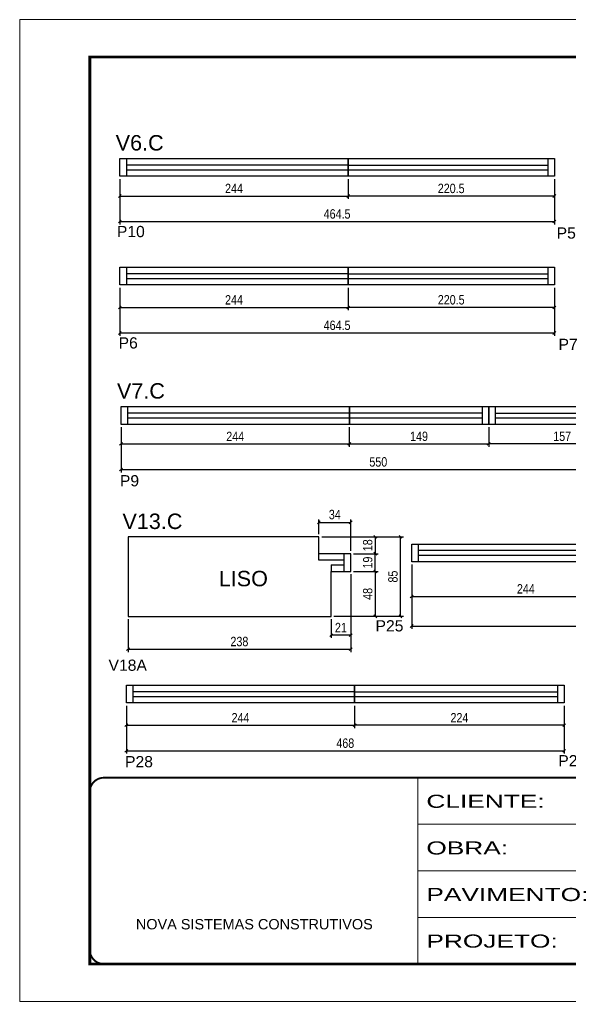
# Model space of a CAD drawing. Header units: millimetres. Extents: x 2437 to 8691, y -1523 to 4121.
# Drawn here: x 5621 to 6209, y 774 to 1824 of the extents above; entities that cross this region are included whole.
import ezdxf

# ---------------------------------------------------------------- set-up
doc = ezdxf.new("R2010")
doc.units = ezdxf.units.MM
doc.linetypes.add('CONTINUO', pattern=[0])
doc.linetypes.add('DASHED', pattern=[0.75, 0.5, -0.25])
for name, color, linetype in [('5', 5, 'Continuous'), ('COTA', 241, 'Continuous'), ('NOMENCLATURA', 7, 'Continuous'), ('Painéis', 200, 'Continuous'), ('SARR_2.2x7', 40, 'Continuous')]:
    doc.layers.add(name, color=color, linetype=linetype)
doc.layers.add('Folhas', color=255, linetype='Continuous', lineweight=9)
doc.layers.add('SARRAFO DE PRESSAO', color=251, linetype='DASHED', lineweight=9)
doc.styles.add('ARIAL', font='arial.ttf')
doc.styles.add('COTA TECNICA', font='techl___.ttf', dxfattribs={"height": 10})
doc.styles.add('COTA TECNICA-50', font='techl___.ttf', dxfattribs={"height": 10})
doc.styles.get("Standard").update_dxf_attribs({"font": 'arial.ttf'})
doc.styles.add('Tecnologia', font='')
doc.styles.get('Tecnologia').set_extended_font_data('Forgotten Futurist')
doc.dimstyles.new('COTA PAINEL-50', dxfattribs={"dimtxt": 10, "dimasz": 3, "dimexe": 3, "dimexo": 3, "dimgap": 3, "dimtad": 1, "dimdec": 1, "dimzin": 12, "dimdsep": 46, "dimtxsty": 'COTA TECNICA-50', "dimblk1": 'OBLIQUE', "dimblk2": 'OBLIQUE', "dimsah": 1, "dimcen": 0.9, "dimclrd": 4, "dimclre": 4, "dimclrt": 240, "dimadec": 1, "dimazin": 3, "dimtfac": 1, "dimtdec": 1, "dimtmove": 0, "dimatfit": 3, "dimfxl": 1, "dimtolj": 1, "dimtzin": 12, "dimarcsym": 0})
doc.dimstyles.new('PAINEL', dxfattribs={"dimtxt": 10, "dimasz": 3, "dimexe": 3, "dimexo": 3, "dimgap": 3, "dimtad": 1, "dimdec": 1, "dimzin": 12, "dimdsep": 46, "dimtxsty": 'COTA TECNICA', "dimblk1": 'OBLIQUE', "dimblk2": 'OBLIQUE', "dimsah": 1, "dimcen": 0.9, "dimclrd": 4, "dimclre": 4, "dimclrt": 240, "dimadec": 1, "dimazin": 3, "dimtfac": 1, "dimtdec": 1, "dimtmove": 0, "dimatfit": 3, "dimfxl": 1, "dimtolj": 1, "dimtzin": 12, "dimarcsym": 0})

# ---------------------------------------------------------------- blocks, each defined once
blk = doc.blocks.new('9999999999')
at = {"color": 30, "linetype": 'CONTINUO'}
for p, q in [((98564.6, 34230.2), (98564.6, 34429.4)), ((98564.6, 34379.6), (99584, 34379.6)), ((98564.6, 34329.8), (99488, 34329.8)), ((98564.6, 34280), (99488, 34280))]:
    blk.add_line(p, q, dxfattribs=at)
at = {"color": 30, "linetype": 'CONTINUO', "const_width": 2}
blk.add_lwpolyline([(99584, 34230.2), (99584, 34414.4, 0.414214), (99569, 34429.4), (98229, 34429.4, 0.414214), (98214, 34414.4), (98214, 34245.2, 0.414214), (98229, 34230.2), (99584, 34230.2)], format="xyb", dxfattribs=at)
at = {"layer": 'Folhas'}
blk.add_lwpolyline([(98139, 34190.2), (99624, 34190.2), (99624, 35240.2), (98139, 35240.2)], close=True, dxfattribs=at)
at = {"layer": 'Folhas', "color": 30, "const_width": 3}
blk.add_lwpolyline([(98214, 34230.2), (99584, 34230.2), (99584, 35200.2), (98214, 35200.2)], close=True, dxfattribs=at)
at = {"color": 7, "linetype": 'Continuous', "ltscale": 5, "style": 'ARIAL'}
blk.add_text('NOVA SISTEMAS CONSTRUTIVOS', height=11.059, dxfattribs=at).set_placement((98263.2, 34267.2))
at = {"layer": 'Folhas', "color": 7, "style": 'Tecnologia', "width": 1.5}
for s, p in [('CLIENTE:', (98573.7, 34397.2)), ('OBRA:', (98573.7, 34347.3)), ('PAVIMENTO:', (98573.7, 34297.5)), ('PROJETO:', (98573.7, 34247.7))]:
    blk.add_text(s, height=14, dxfattribs=at).set_placement(p)
blk = doc.blocks.new('_Oblique')
at = {"color": 0, "linetype": 'ByBlock', "lineweight": -2}
blk.add_line((-0.5, -0.5), (0.5, 0.5), dxfattribs=at)
blk = doc.blocks.new('*D274')
at = {"layer": 'COTA', "color": 4, "linetype": 'ByBlock', "lineweight": -2, "transparency": 16777216}
for p, q in [((5727.9, 1653.2), (5727.9, 1632)), ((5971.9, 1653.2), (5971.9, 1632)), ((5727.9, 1635), (5971.9, 1635))]:
    blk.add_line(p, q, dxfattribs=at)
at = {"layer": 'Defpoints', "color": 0, "linetype": 'ByBlock', "transparency": 16777216}
for p in [(5727.9, 1656.2), (5971.9, 1656.2), (5971.9, 1635)]:
    blk.add_point(p, dxfattribs=at)
at = {"layer": 'COTA', "color": 4, "linetype": 'ByBlock', "lineweight": -2, "transparency": 16777216, "xscale": 3, "yscale": 3, "zscale": 3, "rotation": 180}
blk.add_blockref('_Oblique', (5727.9, 1635), dxfattribs=at)
at = {"layer": 'COTA', "color": 4, "linetype": 'ByBlock', "lineweight": -2, "transparency": 16777216, "xscale": 3, "yscale": 3, "zscale": 3}
blk.add_blockref('_Oblique', (5971.9, 1635), dxfattribs=at)
at = {"layer": 'COTA', "color": 240, "linetype": 'ByBlock', "transparency": 16777216, "insert": (5849.9, 1643.1), "char_height": 10, "attachment_point": 5, "style": 'COTA TECNICA-50'}
blk.add_mtext('\\A1;244', dxfattribs=at)
blk = doc.blocks.new('*D275')
at = {"layer": 'COTA', "color": 4, "linetype": 'ByBlock', "lineweight": -2, "transparency": 16777216}
for p, q in [((5971.9, 1653.2), (5971.9, 1632)), ((6192.4, 1653.2), (6192.4, 1632)), ((6192.4, 1635), (5971.9, 1635))]:
    blk.add_line(p, q, dxfattribs=at)
at = {"layer": 'Defpoints', "color": 0, "linetype": 'ByBlock', "transparency": 16777216}
for p in [(5971.9, 1656.2), (6192.4, 1656.2), (5971.9, 1635)]:
    blk.add_point(p, dxfattribs=at)
at = {"layer": 'COTA', "color": 4, "linetype": 'ByBlock', "lineweight": -2, "transparency": 16777216, "xscale": 3, "yscale": 3, "zscale": 3, "rotation": 180}
blk.add_blockref('_Oblique', (5971.9, 1635), dxfattribs=at)
at = {"layer": 'COTA', "color": 4, "linetype": 'ByBlock', "lineweight": -2, "transparency": 16777216, "xscale": 3, "yscale": 3, "zscale": 3}
blk.add_blockref('_Oblique', (6192.4, 1635), dxfattribs=at)
at = {"layer": 'COTA', "color": 240, "linetype": 'ByBlock', "transparency": 16777216, "insert": (6082.1, 1643.1), "char_height": 10, "attachment_point": 5, "style": 'COTA TECNICA-50'}
blk.add_mtext('\\A1;220.5', dxfattribs=at)
blk = doc.blocks.new('*D285')
at = {"layer": 'COTA', "color": 4, "lineweight": -2, "transparency": 16777216}
for p, q in [((5727.9, 1653.2), (5727.9, 1604.7)), ((6192.4, 1653.2), (6192.4, 1604.7)), ((5727.9, 1607.7), (6192.4, 1607.7))]:
    blk.add_line(p, q, dxfattribs=at)
at = {"layer": 'Defpoints', "color": 0, "transparency": 16777216}
for p in [(5727.9, 1656.2), (6192.4, 1656.2), (6192.4, 1607.7)]:
    blk.add_point(p, dxfattribs=at)
at = {"layer": 'COTA', "color": 4, "lineweight": -2, "transparency": 16777216, "xscale": 3, "yscale": 3, "zscale": 3, "rotation": 180}
blk.add_blockref('_Oblique', (5727.9, 1607.7), dxfattribs=at)
at = {"layer": 'COTA', "color": 4, "lineweight": -2, "transparency": 16777216, "xscale": 3, "yscale": 3, "zscale": 3}
blk.add_blockref('_Oblique', (6192.4, 1607.7), dxfattribs=at)
at = {"layer": 'COTA', "color": 240, "transparency": 16777216, "insert": (5960.1, 1615.8), "char_height": 10, "attachment_point": 5, "style": 'COTA TECNICA'}
blk.add_mtext('\\A1;464.5', dxfattribs=at)
blk = doc.blocks.new('*D260')
at = {"layer": 'COTA', "color": 4, "linetype": 'ByBlock', "lineweight": -2, "transparency": 16777216}
for p, q in [((5727.9, 1536.9), (5727.9, 1512.9)), ((5971.9, 1536.9), (5971.9, 1512.9)), ((5727.9, 1515.9), (5971.9, 1515.9))]:
    blk.add_line(p, q, dxfattribs=at)
at = {"layer": 'Defpoints', "color": 0, "linetype": 'ByBlock', "transparency": 16777216}
for p in [(5727.9, 1539.9), (5971.9, 1539.9), (5971.9, 1515.9)]:
    blk.add_point(p, dxfattribs=at)
at = {"layer": 'COTA', "color": 4, "linetype": 'ByBlock', "lineweight": -2, "transparency": 16777216, "xscale": 3, "yscale": 3, "zscale": 3, "rotation": 180}
blk.add_blockref('_Oblique', (5727.9, 1515.9), dxfattribs=at)
at = {"layer": 'COTA', "color": 4, "linetype": 'ByBlock', "lineweight": -2, "transparency": 16777216, "xscale": 3, "yscale": 3, "zscale": 3}
blk.add_blockref('_Oblique', (5971.9, 1515.9), dxfattribs=at)
at = {"layer": 'COTA', "color": 240, "linetype": 'ByBlock', "transparency": 16777216, "insert": (5849.9, 1524), "char_height": 10, "attachment_point": 5, "style": 'COTA TECNICA-50'}
blk.add_mtext('\\A1;244', dxfattribs=at)
blk = doc.blocks.new('*D261')
at = {"layer": 'COTA', "color": 4, "linetype": 'ByBlock', "lineweight": -2, "transparency": 16777216}
for p, q in [((5971.9, 1536.9), (5971.9, 1512.9)), ((6192.4, 1536.9), (6192.4, 1512.9)), ((6192.4, 1515.9), (5971.9, 1515.9))]:
    blk.add_line(p, q, dxfattribs=at)
at = {"layer": 'Defpoints', "color": 0, "linetype": 'ByBlock', "transparency": 16777216}
for p in [(5971.9, 1539.9), (6192.4, 1539.9), (5971.9, 1515.9)]:
    blk.add_point(p, dxfattribs=at)
at = {"layer": 'COTA', "color": 4, "linetype": 'ByBlock', "lineweight": -2, "transparency": 16777216, "xscale": 3, "yscale": 3, "zscale": 3, "rotation": 180}
blk.add_blockref('_Oblique', (5971.9, 1515.9), dxfattribs=at)
at = {"layer": 'COTA', "color": 4, "linetype": 'ByBlock', "lineweight": -2, "transparency": 16777216, "xscale": 3, "yscale": 3, "zscale": 3}
blk.add_blockref('_Oblique', (6192.4, 1515.9), dxfattribs=at)
at = {"layer": 'COTA', "color": 240, "linetype": 'ByBlock', "transparency": 16777216, "insert": (6082.1, 1524), "char_height": 10, "attachment_point": 5, "style": 'COTA TECNICA-50'}
blk.add_mtext('\\A1;220.5', dxfattribs=at)
blk = doc.blocks.new('*D287')
at = {"layer": 'COTA', "color": 4, "lineweight": -2, "transparency": 16777216}
for p, q in [((5727.9, 1536.9), (5727.9, 1485.6)), ((6192.4, 1536.9), (6192.4, 1485.6)), ((5727.9, 1488.6), (6192.4, 1488.6))]:
    blk.add_line(p, q, dxfattribs=at)
at = {"layer": 'Defpoints', "color": 0, "transparency": 16777216}
for p in [(5727.9, 1539.9), (6192.4, 1539.9), (6192.4, 1488.6)]:
    blk.add_point(p, dxfattribs=at)
at = {"layer": 'COTA', "color": 4, "lineweight": -2, "transparency": 16777216, "xscale": 3, "yscale": 3, "zscale": 3, "rotation": 180}
blk.add_blockref('_Oblique', (5727.9, 1488.6), dxfattribs=at)
at = {"layer": 'COTA', "color": 4, "lineweight": -2, "transparency": 16777216, "xscale": 3, "yscale": 3, "zscale": 3}
blk.add_blockref('_Oblique', (6192.4, 1488.6), dxfattribs=at)
at = {"layer": 'COTA', "color": 240, "transparency": 16777216, "insert": (5960.1, 1496.7), "char_height": 10, "attachment_point": 5, "style": 'COTA TECNICA'}
blk.add_mtext('\\A1;464.5', dxfattribs=at)
blk = doc.blocks.new('*D244')
at = {"layer": 'COTA', "color": 4, "linetype": 'ByBlock', "lineweight": -2, "transparency": 16777216}
for p, q in [((6039.9, 1240.9), (6039.9, 1203.8)), ((6283.9, 1240.9), (6283.9, 1203.8)), ((6039.9, 1206.8), (6283.9, 1206.8))]:
    blk.add_line(p, q, dxfattribs=at)
at = {"layer": 'Defpoints', "color": 0, "linetype": 'ByBlock', "transparency": 16777216}
for p in [(6039.9, 1243.9), (6283.9, 1243.9), (6283.9, 1206.8)]:
    blk.add_point(p, dxfattribs=at)
at = {"layer": 'COTA', "color": 4, "linetype": 'ByBlock', "lineweight": -2, "transparency": 16777216, "xscale": 3, "yscale": 3, "zscale": 3, "rotation": 180}
blk.add_blockref('_Oblique', (6039.9, 1206.8), dxfattribs=at)
at = {"layer": 'COTA', "color": 4, "linetype": 'ByBlock', "lineweight": -2, "transparency": 16777216, "xscale": 3, "yscale": 3, "zscale": 3}
blk.add_blockref('_Oblique', (6283.9, 1206.8), dxfattribs=at)
at = {"layer": 'COTA', "color": 240, "linetype": 'ByBlock', "transparency": 16777216, "insert": (6161.9, 1214.9), "char_height": 10, "attachment_point": 5, "style": 'COTA TECNICA-50'}
blk.add_mtext('\\A1;244', dxfattribs=at)
blk = doc.blocks.new('*D278')
at = {"layer": 'COTA', "color": 4, "lineweight": -2, "transparency": 16777216}
for p, q in [((6039.9, 1240.9), (6039.9, 1172.1)), ((6430.4, 1240.9), (6430.4, 1172.1)), ((6039.9, 1175.1), (6430.4, 1175.1))]:
    blk.add_line(p, q, dxfattribs=at)
at = {"layer": 'Defpoints', "color": 0, "transparency": 16777216}
for p in [(6039.9, 1243.9), (6430.4, 1243.9), (6430.4, 1175.1)]:
    blk.add_point(p, dxfattribs=at)
at = {"layer": 'COTA', "color": 4, "lineweight": -2, "transparency": 16777216, "xscale": 3, "yscale": 3, "zscale": 3, "rotation": 180}
blk.add_blockref('_Oblique', (6039.9, 1175.1), dxfattribs=at)
at = {"layer": 'COTA', "color": 4, "lineweight": -2, "transparency": 16777216, "xscale": 3, "yscale": 3, "zscale": 3}
blk.add_blockref('_Oblique', (6430.4, 1175.1), dxfattribs=at)
at = {"layer": 'COTA', "color": 240, "transparency": 16777216, "insert": (6235.2, 1183.4), "char_height": 10, "attachment_point": 5, "style": 'COTA TECNICA'}
blk.add_mtext('\\A1;390.5', dxfattribs=at)
blk = doc.blocks.new('*D249')
at = {"layer": 'COTA', "color": 4, "linetype": 'ByBlock', "lineweight": -2, "transparency": 16777216}
for p, q in [((5734.9, 1089.9), (5734.9, 1066)), ((5978.9, 1089.9), (5978.9, 1066)), ((5734.9, 1069), (5978.9, 1069))]:
    blk.add_line(p, q, dxfattribs=at)
at = {"layer": 'Defpoints', "color": 0, "linetype": 'ByBlock', "transparency": 16777216}
for p in [(5734.9, 1092.9), (5978.9, 1092.9), (5978.9, 1069)]:
    blk.add_point(p, dxfattribs=at)
at = {"layer": 'COTA', "color": 4, "linetype": 'ByBlock', "lineweight": -2, "transparency": 16777216, "xscale": 3, "yscale": 3, "zscale": 3, "rotation": 180}
blk.add_blockref('_Oblique', (5734.9, 1069), dxfattribs=at)
at = {"layer": 'COTA', "color": 4, "linetype": 'ByBlock', "lineweight": -2, "transparency": 16777216, "xscale": 3, "yscale": 3, "zscale": 3}
blk.add_blockref('_Oblique', (5978.9, 1069), dxfattribs=at)
at = {"layer": 'COTA', "color": 240, "linetype": 'ByBlock', "transparency": 16777216, "insert": (5856.9, 1077.1), "char_height": 10, "attachment_point": 5, "style": 'COTA TECNICA-50'}
blk.add_mtext('\\A1;244', dxfattribs=at)
blk = doc.blocks.new('*D250')
at = {"layer": 'COTA', "color": 4, "linetype": 'ByBlock', "lineweight": -2, "transparency": 16777216}
for p, q in [((5978.9, 1089.9), (5978.9, 1066)), ((6202.9, 1089.9), (6202.9, 1066)), ((6202.9, 1069), (5978.9, 1069))]:
    blk.add_line(p, q, dxfattribs=at)
at = {"layer": 'Defpoints', "color": 0, "linetype": 'ByBlock', "transparency": 16777216}
for p in [(5978.9, 1092.9), (6202.9, 1092.9), (5978.9, 1069)]:
    blk.add_point(p, dxfattribs=at)
at = {"layer": 'COTA', "color": 4, "linetype": 'ByBlock', "lineweight": -2, "transparency": 16777216, "xscale": 3, "yscale": 3, "zscale": 3, "rotation": 180}
blk.add_blockref('_Oblique', (5978.9, 1069), dxfattribs=at)
at = {"layer": 'COTA', "color": 4, "linetype": 'ByBlock', "lineweight": -2, "transparency": 16777216, "xscale": 3, "yscale": 3, "zscale": 3}
blk.add_blockref('_Oblique', (6202.9, 1069), dxfattribs=at)
at = {"layer": 'COTA', "color": 240, "linetype": 'ByBlock', "transparency": 16777216, "insert": (6090.9, 1077.1), "char_height": 10, "attachment_point": 5, "style": 'COTA TECNICA-50'}
blk.add_mtext('\\A1;224', dxfattribs=at)
blk = doc.blocks.new('*D280')
at = {"layer": 'COTA', "color": 4, "lineweight": -2, "transparency": 16777216}
for p, q in [((5734.9, 1089.9), (5734.9, 1038.7)), ((6202.9, 1089.9), (6202.9, 1038.7)), ((5734.9, 1041.7), (6202.9, 1041.7))]:
    blk.add_line(p, q, dxfattribs=at)
at = {"layer": 'Defpoints', "color": 0, "transparency": 16777216}
for p in [(5734.9, 1092.9), (6202.9, 1092.9), (6202.9, 1041.7)]:
    blk.add_point(p, dxfattribs=at)
at = {"layer": 'COTA', "color": 4, "lineweight": -2, "transparency": 16777216, "xscale": 3, "yscale": 3, "zscale": 3, "rotation": 180}
blk.add_blockref('_Oblique', (5734.9, 1041.7), dxfattribs=at)
at = {"layer": 'COTA', "color": 4, "lineweight": -2, "transparency": 16777216, "xscale": 3, "yscale": 3, "zscale": 3}
blk.add_blockref('_Oblique', (6202.9, 1041.7), dxfattribs=at)
at = {"layer": 'COTA', "color": 240, "transparency": 16777216, "insert": (5968.9, 1049.8), "char_height": 10, "attachment_point": 5, "style": 'COTA TECNICA'}
blk.add_mtext('\\A1;468', dxfattribs=at)
blk = doc.blocks.new('*D255')
at = {"layer": 'COTA', "color": 4, "linetype": 'ByBlock', "lineweight": -2, "transparency": 16777216}
for p, q in [((5729.2, 1387.8), (5729.2, 1366.9)), ((5973.2, 1387.8), (5973.2, 1366.9)), ((5729.2, 1369.9), (5973.2, 1369.9))]:
    blk.add_line(p, q, dxfattribs=at)
at = {"layer": 'Defpoints', "color": 0, "linetype": 'ByBlock', "transparency": 16777216}
for p in [(5729.2, 1390.8), (5973.2, 1390.8), (5973.2, 1369.9)]:
    blk.add_point(p, dxfattribs=at)
at = {"layer": 'COTA', "color": 4, "linetype": 'ByBlock', "lineweight": -2, "transparency": 16777216, "xscale": 3, "yscale": 3, "zscale": 3, "rotation": 180}
blk.add_blockref('_Oblique', (5729.2, 1369.9), dxfattribs=at)
at = {"layer": 'COTA', "color": 4, "linetype": 'ByBlock', "lineweight": -2, "transparency": 16777216, "xscale": 3, "yscale": 3, "zscale": 3}
blk.add_blockref('_Oblique', (5973.2, 1369.9), dxfattribs=at)
at = {"layer": 'COTA', "color": 240, "linetype": 'ByBlock', "transparency": 16777216, "insert": (5851.2, 1377.9), "char_height": 10, "attachment_point": 5, "style": 'COTA TECNICA-50'}
blk.add_mtext('\\A1;244', dxfattribs=at)
blk = doc.blocks.new('*D256')
at = {"layer": 'COTA', "color": 4, "linetype": 'ByBlock', "lineweight": -2, "transparency": 16777216}
for p, q in [((5973.2, 1387.8), (5973.2, 1366.9)), ((6122.2, 1387.8), (6122.2, 1366.9)), ((5973.2, 1369.9), (6122.2, 1369.9))]:
    blk.add_line(p, q, dxfattribs=at)
at = {"layer": 'Defpoints', "color": 0, "linetype": 'ByBlock', "transparency": 16777216}
for p in [(5973.2, 1390.8), (6122.2, 1390.8), (6122.2, 1369.9)]:
    blk.add_point(p, dxfattribs=at)
at = {"layer": 'COTA', "color": 4, "linetype": 'ByBlock', "lineweight": -2, "transparency": 16777216, "xscale": 3, "yscale": 3, "zscale": 3, "rotation": 180}
blk.add_blockref('_Oblique', (5973.2, 1369.9), dxfattribs=at)
at = {"layer": 'COTA', "color": 4, "linetype": 'ByBlock', "lineweight": -2, "transparency": 16777216, "xscale": 3, "yscale": 3, "zscale": 3}
blk.add_blockref('_Oblique', (6122.2, 1369.9), dxfattribs=at)
at = {"layer": 'COTA', "color": 240, "linetype": 'ByBlock', "transparency": 16777216, "insert": (6047.7, 1378), "char_height": 10, "attachment_point": 5, "style": 'COTA TECNICA-50'}
blk.add_mtext('\\A1;149', dxfattribs=at)
blk = doc.blocks.new('*D257')
at = {"layer": 'COTA', "color": 4, "linetype": 'ByBlock', "lineweight": -2, "transparency": 16777216}
for p, q in [((6122.2, 1387.8), (6122.2, 1366.9)), ((6279.2, 1387.8), (6279.2, 1366.9)), ((6279.2, 1369.9), (6122.2, 1369.9))]:
    blk.add_line(p, q, dxfattribs=at)
at = {"layer": 'Defpoints', "color": 0, "linetype": 'ByBlock', "transparency": 16777216}
for p in [(6122.2, 1390.8), (6279.2, 1390.8), (6122.2, 1369.9)]:
    blk.add_point(p, dxfattribs=at)
at = {"layer": 'COTA', "color": 4, "linetype": 'ByBlock', "lineweight": -2, "transparency": 16777216, "xscale": 3, "yscale": 3, "zscale": 3, "rotation": 180}
blk.add_blockref('_Oblique', (6122.2, 1369.9), dxfattribs=at)
at = {"layer": 'COTA', "color": 4, "linetype": 'ByBlock', "lineweight": -2, "transparency": 16777216, "xscale": 3, "yscale": 3, "zscale": 3}
blk.add_blockref('_Oblique', (6279.2, 1369.9), dxfattribs=at)
at = {"layer": 'COTA', "color": 240, "linetype": 'ByBlock', "transparency": 16777216, "insert": (6200.7, 1378), "char_height": 10, "attachment_point": 5, "style": 'COTA TECNICA-50'}
blk.add_mtext('\\A1;157', dxfattribs=at)
blk = doc.blocks.new('*D284')
at = {"layer": 'COTA', "color": 4, "lineweight": -2, "transparency": 16777216}
for p, q in [((5729.2, 1387.8), (5729.2, 1339.5)), ((6279.2, 1387.8), (6279.2, 1339.5)), ((5729.2, 1342.5), (6279.2, 1342.5))]:
    blk.add_line(p, q, dxfattribs=at)
at = {"layer": 'Defpoints', "color": 0, "transparency": 16777216}
for p in [(5729.2, 1390.8), (6279.2, 1390.8), (6279.2, 1342.5)]:
    blk.add_point(p, dxfattribs=at)
at = {"layer": 'COTA', "color": 4, "lineweight": -2, "transparency": 16777216, "xscale": 3, "yscale": 3, "zscale": 3, "rotation": 180}
blk.add_blockref('_Oblique', (5729.2, 1342.5), dxfattribs=at)
at = {"layer": 'COTA', "color": 4, "lineweight": -2, "transparency": 16777216, "xscale": 3, "yscale": 3, "zscale": 3}
blk.add_blockref('_Oblique', (6279.2, 1342.5), dxfattribs=at)
at = {"layer": 'COTA', "color": 240, "transparency": 16777216, "insert": (6004.2, 1350.6), "char_height": 10, "attachment_point": 5, "style": 'COTA TECNICA'}
blk.add_mtext('\\A1;550', dxfattribs=at)
blk = doc.blocks.new('*D269')
at = {"layer": 'COTA', "color": 4, "lineweight": -2, "transparency": 16777216}
for p, q in [((5974.7, 1200.5), (5974.7, 1147.3)), ((5736.7, 1182.5), (5736.7, 1147.3)), ((5736.7, 1150.3), (5974.7, 1150.3))]:
    blk.add_line(p, q, dxfattribs=at)
at = {"layer": 'Defpoints', "color": 0, "transparency": 16777216}
for p in [(5974.7, 1203.5), (5736.7, 1185.5), (5974.7, 1150.3)]:
    blk.add_point(p, dxfattribs=at)
at = {"layer": 'COTA', "color": 4, "lineweight": -2, "transparency": 16777216, "xscale": 3, "yscale": 3, "zscale": 3, "rotation": 180}
blk.add_blockref('_Oblique', (5736.7, 1150.3), dxfattribs=at)
at = {"layer": 'COTA', "color": 4, "lineweight": -2, "transparency": 16777216, "xscale": 3, "yscale": 3, "zscale": 3}
blk.add_blockref('_Oblique', (5974.7, 1150.3), dxfattribs=at)
at = {"layer": 'COTA', "color": 240, "transparency": 16777216, "insert": (5855.7, 1158.5), "char_height": 10, "attachment_point": 5, "style": 'COTA TECNICA-50'}
blk.add_mtext('\\A1;238', dxfattribs=at)
blk = doc.blocks.new('*D270')
at = {"layer": 'COTA', "color": 4, "lineweight": -2, "transparency": 16777216}
for p, q in [((5943.7, 1270.5), (6004, 1270.5)), ((6001, 1270.5), (6001, 1252.5)), ((5977.7, 1252.5), (6004, 1252.5))]:
    blk.add_line(p, q, dxfattribs=at)
at = {"layer": 'Defpoints', "color": 0, "transparency": 16777216}
for p in [(5940.7, 1270.5), (5974.7, 1252.5), (6001, 1252.5)]:
    blk.add_point(p, dxfattribs=at)
at = {"layer": 'COTA', "color": 4, "lineweight": -2, "transparency": 16777216, "xscale": 3, "yscale": 3, "zscale": 3}
for p, rotation in [((6001, 1270.5), 90), ((6001, 1252.5), 270)]:
    blk.add_blockref('_Oblique', p, dxfattribs=dict(at, rotation=rotation))
at = {"layer": 'COTA', "color": 240, "transparency": 16777216, "insert": (5992.9, 1261.5), "char_height": 10, "attachment_point": 5, "rotation": 90, "style": 'COTA TECNICA-50'}
blk.add_mtext('\\A1;18', dxfattribs=at)
blk = doc.blocks.new('*D271')
at = {"layer": 'COTA', "color": 4, "lineweight": -2, "transparency": 16777216}
for p, q in [((5977.7, 1233.5), (6004, 1233.5)), ((6001, 1233.5), (6001, 1185.5)), ((5956.7, 1185.5), (6004, 1185.5))]:
    blk.add_line(p, q, dxfattribs=at)
at = {"layer": 'Defpoints', "color": 0, "transparency": 16777216}
for p in [(5974.7, 1233.5), (5953.7, 1185.5), (6001, 1185.5)]:
    blk.add_point(p, dxfattribs=at)
at = {"layer": 'COTA', "color": 4, "lineweight": -2, "transparency": 16777216, "xscale": 3, "yscale": 3, "zscale": 3}
for p, rotation in [((6001, 1233.5), 90), ((6001, 1185.5), 270)]:
    blk.add_blockref('_Oblique', p, dxfattribs=dict(at, rotation=rotation))
at = {"layer": 'COTA', "color": 240, "transparency": 16777216, "insert": (5992.9, 1209.5), "char_height": 10, "attachment_point": 5, "rotation": 90, "style": 'COTA TECNICA-50'}
blk.add_mtext('\\A1;48', dxfattribs=at)
blk = doc.blocks.new('*D272')
at = {"layer": 'COTA', "color": 4, "lineweight": -2, "transparency": 16777216}
for p, q in [((5943.7, 1270.5), (6031, 1270.5)), ((6028, 1185.5), (6028, 1270.5)), ((5956.7, 1185.5), (6031, 1185.5))]:
    blk.add_line(p, q, dxfattribs=at)
at = {"layer": 'Defpoints', "color": 0, "transparency": 16777216}
for p in [(5940.7, 1270.5), (6028, 1270.5), (5953.7, 1185.5)]:
    blk.add_point(p, dxfattribs=at)
at = {"layer": 'COTA', "color": 4, "lineweight": -2, "transparency": 16777216, "xscale": 3, "yscale": 3, "zscale": 3}
for p, rotation in [((6028, 1270.5), 90), ((6028, 1185.5), 270)]:
    blk.add_blockref('_Oblique', p, dxfattribs=dict(at, rotation=rotation))
at = {"layer": 'COTA', "color": 240, "transparency": 16777216, "insert": (6019.9, 1228), "char_height": 10, "attachment_point": 5, "rotation": 90, "style": 'COTA TECNICA-50'}
blk.add_mtext('\\A1;85', dxfattribs=at)
blk = doc.blocks.new('*D273')
at = {"layer": 'COTA', "color": 4, "lineweight": -2, "transparency": 16777216}
for p, q in [((5974.7, 1230.5), (5974.7, 1162.4)), ((5953.7, 1182.5), (5953.7, 1162.4)), ((5974.7, 1165.4), (5953.7, 1165.4))]:
    blk.add_line(p, q, dxfattribs=at)
at = {"layer": 'Defpoints', "color": 0, "transparency": 16777216}
for p in [(5974.7, 1233.5), (5953.7, 1185.5), (5953.7, 1165.4)]:
    blk.add_point(p, dxfattribs=at)
at = {"layer": 'COTA', "color": 4, "lineweight": -2, "transparency": 16777216, "xscale": 3, "yscale": 3, "zscale": 3, "rotation": 180}
blk.add_blockref('_Oblique', (5953.7, 1165.4), dxfattribs=at)
at = {"layer": 'COTA', "color": 4, "lineweight": -2, "transparency": 16777216, "xscale": 3, "yscale": 3, "zscale": 3}
blk.add_blockref('_Oblique', (5974.7, 1165.4), dxfattribs=at)
at = {"layer": 'COTA', "color": 240, "transparency": 16777216, "insert": (5964.2, 1173.5), "char_height": 10, "attachment_point": 5, "style": 'COTA TECNICA-50'}
blk.add_mtext('\\A1;21', dxfattribs=at)
blk = doc.blocks.new('*D291')
at = {"layer": 'COTA', "color": 4, "lineweight": -2, "transparency": 16777216}
for p, q in [((5977.7, 1252.5), (6004, 1252.5)), ((6001, 1233.5), (6001, 1252.5)), ((5977.7, 1233.5), (6004, 1233.5))]:
    blk.add_line(p, q, dxfattribs=at)
at = {"layer": 'Defpoints', "color": 0, "transparency": 16777216}
for p in [(5974.7, 1252.5), (6001, 1252.5), (5974.7, 1233.5)]:
    blk.add_point(p, dxfattribs=at)
at = {"layer": 'COTA', "color": 4, "lineweight": -2, "transparency": 16777216, "xscale": 3, "yscale": 3, "zscale": 3}
for p, rotation in [((6001, 1252.5), 90), ((6001, 1233.5), 270)]:
    blk.add_blockref('_Oblique', p, dxfattribs=dict(at, rotation=rotation))
at = {"layer": 'COTA', "color": 240, "transparency": 16777216, "insert": (5992.9, 1243), "char_height": 10, "attachment_point": 5, "rotation": 90, "style": 'COTA TECNICA-50'}
blk.add_mtext('\\A1;19', dxfattribs=at)
blk = doc.blocks.new('*D292')
at = {"layer": 'COTA', "color": 4, "lineweight": -2, "transparency": 16777216}
for p, q in [((5940.7, 1273.5), (5940.7, 1289)), ((5940.7, 1286), (5974.7, 1286)), ((5974.7, 1255.5), (5974.7, 1289))]:
    blk.add_line(p, q, dxfattribs=at)
at = {"layer": 'Defpoints', "color": 0, "transparency": 16777216}
for p in [(5974.7, 1286), (5940.7, 1270.5), (5974.7, 1252.5)]:
    blk.add_point(p, dxfattribs=at)
at = {"layer": 'COTA', "color": 4, "lineweight": -2, "transparency": 16777216, "xscale": 3, "yscale": 3, "zscale": 3, "rotation": 180}
blk.add_blockref('_Oblique', (5940.7, 1286), dxfattribs=at)
at = {"layer": 'COTA', "color": 4, "lineweight": -2, "transparency": 16777216, "xscale": 3, "yscale": 3, "zscale": 3}
blk.add_blockref('_Oblique', (5974.7, 1286), dxfattribs=at)
at = {"layer": 'COTA', "color": 240, "transparency": 16777216, "insert": (5957.7, 1294.3), "char_height": 10, "attachment_point": 5, "style": 'COTA TECNICA-50'}
blk.add_mtext('\\A1;34', dxfattribs=at)

msp = doc.modelspace()

# ---------------------------------------------------------------- linework, layer by layer
at = {"layer": 'Painéis'}
for p, q in [((5790.71, 1270.47), (5736.71, 1270.47)), ((5736.71, 1270.47), (5736.71, 1185.47)), ((5940.71, 1270.47), (5790.71, 1270.47)), ((5940.71, 1252.47), (5940.71, 1270.47)), ((5974.71, 1252.47), (5940.71, 1252.47)), ((5974.71, 1233.47), (5974.71, 1252.47)), ((5953.72, 1185.47), (5953.71, 1233.47)), ((5953.71, 1233.47), (5974.71, 1233.47)), ((5736.71, 1185.47), (5953.72, 1185.47))]:
    msp.add_line(p, q, dxfattribs=at)
for points in [[(5971.89, 1656.18), (5727.89, 1656.18), (5727.89, 1675.18), (5971.89, 1675.18)], [(5971.89, 1675.18), (5971.89, 1675.18), (5971.89, 1656.18), (5971.89, 1656.18)], [(5971.89, 1675.18), (6192.37, 1675.18), (6192.37, 1656.18), (5971.89, 1656.18)], [(5971.89, 1539.88), (5727.89, 1539.88), (5727.89, 1558.88), (5971.89, 1558.88)], [(5971.89, 1558.88), (5971.89, 1558.88), (5971.89, 1539.88), (5971.89, 1539.88)], [(5971.89, 1558.88), (6192.37, 1558.88), (6192.37, 1539.88), (5971.89, 1539.88)], [(5973.23, 1390.81), (5729.23, 1390.81), (5729.23, 1409.81), (5973.23, 1409.81)], [(5973.23, 1409.81), (6122.23, 1409.81), (6122.23, 1390.81), (5973.23, 1390.81)], [(6122.23, 1409.81), (6279.21, 1409.81), (6279.21, 1390.81), (6122.23, 1390.81)], [(6283.94, 1243.85), (6039.94, 1243.85), (6039.94, 1262.85), (6283.94, 1262.85)], [(5978.9, 1092.85), (5734.9, 1092.85), (5734.9, 1111.85), (5978.9, 1111.85)], [(5978.9, 1111.85), (5978.9, 1111.85), (5978.9, 1092.85), (5978.9, 1092.85)], [(5978.9, 1111.85), (6202.89, 1111.85), (6202.89, 1092.85), (5978.9, 1092.85)]]:
    msp.add_lwpolyline(points, close=True, dxfattribs=at)
at = {"layer": 'SARR_2.2x7', "linetype": 'Continuous'}
for p, q in [((5734.89, 1675.18), (5734.89, 1656.18)), ((6185.37, 1675.18), (6185.37, 1656.18)), ((5971.89, 1668.18), (5734.89, 1668.18)), ((5734.89, 1663.18), (5971.89, 1663.18)), ((5971.89, 1668.18), (6185.37, 1668.18)), ((5971.89, 1663.18), (6185.37, 1663.18)), ((5734.89, 1558.88), (5734.89, 1539.88)), ((6185.37, 1558.88), (6185.37, 1539.88)), ((5971.89, 1551.88), (5734.89, 1551.88)), ((5734.89, 1546.88), (5971.89, 1546.88)), ((5971.89, 1551.88), (6185.37, 1551.88)), ((5971.89, 1546.88), (6185.37, 1546.88)), ((5736.23, 1409.81), (5736.23, 1390.81)), ((6115.23, 1409.81), (6115.23, 1390.81)), ((6129.23, 1409.81), (6129.23, 1390.81)), ((5973.23, 1402.81), (5736.23, 1402.81)), ((5736.23, 1397.81), (5973.23, 1397.81)), ((6115.23, 1402.81), (5973.23, 1402.81)), ((5973.23, 1397.81), (6115.23, 1397.81)), ((6129.23, 1402.81), (6272.21, 1402.81)), ((6129.23, 1397.81), (6272.21, 1397.81)), ((6046.94, 1262.85), (6046.94, 1243.85)), ((5967.71, 1233.47), (5967.71, 1252.47)), ((6283.94, 1255.85), (6046.94, 1255.85)), ((6046.94, 1250.85), (6283.94, 1250.85)), ((5967.71, 1245.47), (5940.71, 1245.47)), ((5953.71, 1240.47), (5967.71, 1240.47)), ((5741.9, 1111.85), (5741.9, 1092.85)), ((5978.9, 1104.85), (5741.9, 1104.85)), ((5978.9, 1104.85), (6195.89, 1104.85)), ((6195.89, 1111.85), (6195.89, 1092.85)), ((5741.9, 1099.85), (5978.9, 1099.85)), ((5978.9, 1099.85), (6195.89, 1099.85))]:
    msp.add_line(p, q, dxfattribs=at)
at = {"layer": 'SARR_2.2x7'}
for p, q in [((5940.71, 1245.47), (5940.71, 1252.47)), ((5953.71, 1240.47), (5953.71, 1233.47))]:
    msp.add_line(p, q, dxfattribs=at)

# ---------------------------------------------------------------- block references
at = {"layer": 'SARRAFO DE PRESSAO', "color": 6, "linetype": 'ByBlock'}
msp.add_blockref('9999999999', (-92518.14, -33416.52), dxfattribs=at)

# ---------------------------------------------------------------- texts
at = {"layer": '5', "linetype": 'Continuous'}
for s, p in [('P10', (5724.77, 1591.04)), ('P5', (6194.83, 1589.5)), ('P6', (5726.6, 1471.93)), ('P7', (6196.79, 1470.4)), ('P9', (5727.99, 1324.51)), ('P25', (6001.21, 1169.37)), ('V18A', (5715.84, 1127.23)), ('P28', (5733.5, 1024.06)), ('P29', (6196.55, 1025.05))]:
    msp.add_text(s, height=12, rotation=359.99996, dxfattribs=at).set_placement(p)
at = {"layer": 'NOMENCLATURA', "linetype": 'Continuous'}
for s, p in [('V6.C', (5723.5, 1683.72)), ('V7.C', (5724.84, 1418.35)), ('V13.C', (5730.74, 1278.89)), ('LISO', (5833.68, 1217.63))]:
    msp.add_text(s, height=16.5, dxfattribs=at).set_placement(p)

# ---------------------------------------------------------------- dimensions: what is measured, and where the dimension line sits
at = {"layer": 'COTA', "color": 1, "linetype": 'ByBlock'}
for base, p1, p2, picture, middle in [((5971.89, 1635), (5727.89, 1656.18), (5971.89, 1656.18), '*D274', (5849.89, 1643.08)), ((5971.89, 1635), (6192.37, 1656.18), (5971.89, 1656.18), '*D275', (6082.13, 1643.11)), ((5971.89, 1515.9), (5727.89, 1539.88), (5971.89, 1539.88), '*D260', (5849.89, 1523.97)), ((5971.89, 1515.9), (6192.37, 1539.88), (5971.89, 1539.88), '*D261', (6082.13, 1524)), ((5973.23, 1369.85), (5729.23, 1390.81), (5973.23, 1390.81), '*D255', (5851.23, 1377.93)), ((6122.23, 1369.85), (5973.23, 1390.81), (6122.23, 1390.81), '*D256', (6047.73, 1377.96)), ((6122.23, 1369.85), (6279.21, 1390.81), (6122.23, 1390.81), '*D257', (6200.72, 1377.96)), ((6283.94, 1206.81), (6039.94, 1243.85), (6283.94, 1243.85), '*D244', (6161.94, 1214.88)), ((5978.9, 1069.01), (5734.9, 1092.85), (5978.9, 1092.85), '*D249', (5856.9, 1077.09)), ((5978.9, 1069.01), (6202.89, 1092.85), (5978.9, 1092.85), '*D250', (6090.9, 1077.09))]:
    dim = msp.add_linear_dim(base=base, p1=p1, p2=p2, dimstyle='COTA PAINEL-50', override={"dimarcsym": 1}, dxfattribs=at)
    dim.commit()
    dim.dimension.update_dxf_attribs({"geometry": picture, "text_midpoint": middle})
at = {"layer": 'COTA', "color": 5}
for base, p1, p2, picture, middle in [((6192.37, 1607.68), (5727.89, 1656.18), (6192.37, 1656.18), '*D285', (5960.13, 1615.79)), ((6192.37, 1488.57), (5727.89, 1539.88), (6192.37, 1539.88), '*D287', (5960.13, 1496.68)), ((6279.21, 1342.53), (5729.23, 1390.81), (6279.21, 1390.81), '*D284', (6004.22, 1350.64)), ((6430.43, 1175.14), (6039.94, 1243.85), (6430.43, 1243.85), '*D278', (6235.19, 1183.39)), ((6202.89, 1041.69), (5734.9, 1092.85), (6202.89, 1092.85), '*D280', (5968.9, 1049.82))]:
    dim = msp.add_linear_dim(base=base, p1=p1, p2=p2, dimstyle='PAINEL', dxfattribs=at)
    dim.commit()
    dim.dimension.update_dxf_attribs({"geometry": picture, "text_midpoint": middle})
at = {"layer": 'COTA'}
for base, p1, p2, picture, middle in [((5974.71, 1286.03), (5940.71, 1270.47), (5974.71, 1252.47), '*D292', (5957.71, 1294.25)), ((5953.72, 1165.44), (5974.71, 1233.47), (5953.72, 1185.47), '*D273', (5964.21, 1173.5)), ((5974.71, 1150.26), (5736.71, 1185.47), (5974.71, 1203.47), '*D269', (5855.71, 1158.5))]:
    dim = msp.add_linear_dim(base=base, p1=p1, p2=p2, dimstyle='COTA PAINEL-50', dxfattribs=at)
    dim.commit()
    dim.dimension.update_dxf_attribs({"geometry": picture, "text_midpoint": middle})
for base, p1, p2, picture, middle in [((6001.03, 1252.47), (5940.71, 1270.47), (5974.71, 1252.47), '*D270', (5992.93, 1261.47)), ((6028.01, 1270.47), (5953.72, 1185.47), (5940.71, 1270.47), '*D272', (6019.88, 1227.97)), ((6001.03, 1252.47), (5974.71, 1233.47), (5974.71, 1252.47), '*D291', (5992.94, 1242.97)), ((6001.03, 1185.47), (5974.71, 1233.47), (5953.72, 1185.47), '*D271', (5992.93, 1209.47))]:
    dim = msp.add_linear_dim(base=base, p1=p1, p2=p2, angle=270, dimstyle='COTA PAINEL-50', dxfattribs=at)
    dim.commit()
    dim.dimension.update_dxf_attribs({"geometry": picture, "text_midpoint": middle})

doc.saveas('drawing.dxf')
